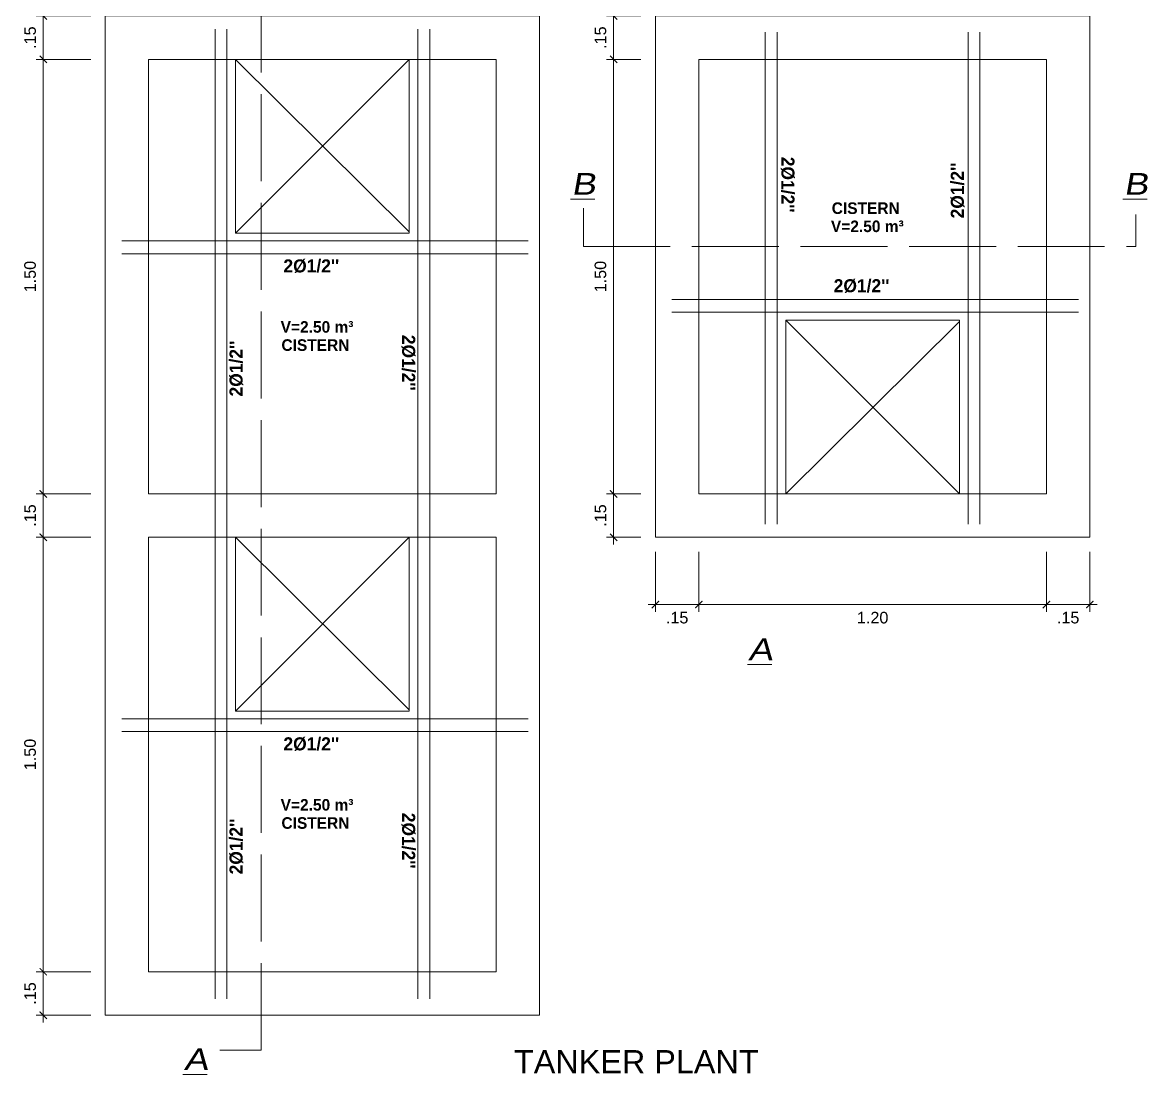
# Model space of a CAD drawing. Header units: millimetres. Extents: x -59 to 123, y 54 to 155.
# Drawn here: x 49.49 to 57.27, y 102.34 to 109.61 of the extents above; entities that cross this region are included whole.
import ezdxf

# ---------------------------------------------------------------- set-up
doc = ezdxf.new("R2010")
doc.units = ezdxf.units.MM
doc.linetypes.add('ACAD_ISO02W100', pattern=[15, 12, -3])
doc.linetypes.add('CONTINUA', pattern=[0])
doc.layers.get('0').update_dxf_attribs({"lineweight": 9})
doc.layers.get('Defpoints').update_dxf_attribs({"lineweight": 0})
for name, color, linetype, lineweight in [('ACERO', 150, 'CONTINUA', 40), ('COTAS', 8, 'Continuous', 5), ('TEXTOS', 3, 'Continuous', 0)]:
    doc.layers.add(name, color=color, linetype=linetype, lineweight=lineweight)
doc.styles.add('ARIAL', font='arial.ttf')
doc.styles.add('Henry', font='GOTHICB.TTF')
doc.styles.add('LUIS', font='arial.ttf')
doc.dimstyles.new('luis', dxfattribs={"dimtxt": 0.08, "dimasz": 0.05, "dimexe": 0.05, "dimexo": 0.1, "dimgap": 0.05, "dimtad": 2, "dimzin": 4, "dimdsep": 46, "dimtxsty": 'LUIS', "dimblk": 'ARCHTICK', "dimcen": 2, "dimdle": 0.05, "dimclrd": 256, "dimclre": 256, "dimclrt": 56, "dimaunit": 1, "dimadec": 0, "dimazin": 0, "dimtfac": 1, "dimtix": 1, "dimtmove": 0, "dimatfit": 3, "dimfxl": 1, "dimlwd": -1, "dimlwe": -1, "dimarcsym": 0})

# ---------------------------------------------------------------- blocks, each defined once
blk = doc.blocks.new('_ArchTick')
at = {"color": 0, "linetype": 'ByBlock', "const_width": 0.15}
blk.add_lwpolyline([(-0.5, -0.5), (0.5, 0.5)], dxfattribs=at)
blk = doc.blocks.new('*D754')
at = {"layer": 'COTAS', "ltscale": 0.01, "transparency": 16777216}
for p, q in [((49.9631, 103.0532), (49.5858, 103.0532)), ((49.6358, 102.7032), (49.6358, 103.1032)), ((49.9631, 102.7532), (49.5858, 102.7532))]:
    blk.add_line(p, q, dxfattribs=at)
at = {"layer": 'Defpoints', "color": 0, "linetype": 'CONTINUA', "ltscale": 0.01, "transparency": 16777216}
for p in [(49.6358, 103.0532), (50.0631, 103.0532), (50.0631, 102.7532)]:
    blk.add_point(p, dxfattribs=at)
at = {"layer": 'COTAS', "linetype": 'CONTINUA', "ltscale": 0.01, "transparency": 16777216, "xscale": 0.05, "yscale": 0.05, "zscale": 0.05}
for p, rotation in [((49.6358, 103.0532), 90), ((49.6358, 102.7532), 270)]:
    blk.add_blockref('_ArchTick', p, dxfattribs=dict(at, rotation=rotation))
at = {"layer": 'COTAS', "color": 56, "linetype": 'CONTINUA', "lineweight": 5, "ltscale": 0.01, "transparency": 16777216, "insert": (49.545, 102.9032), "char_height": 0.08, "attachment_point": 5, "rotation": 90, "style": 'LUIS'}
blk.add_mtext('.15', dxfattribs=at)
blk = doc.blocks.new('*D755')
at = {"layer": 'COTAS', "ltscale": 0.01, "transparency": 16777216}
for p, q in [((49.6358, 103.0032), (49.6358, 106.1032)), ((49.9631, 106.0532), (49.5858, 106.0532)), ((49.9631, 103.0532), (49.5858, 103.0532))]:
    blk.add_line(p, q, dxfattribs=at)
at = {"layer": 'Defpoints', "color": 0, "linetype": 'CONTINUA', "ltscale": 0.01, "transparency": 16777216}
for p in [(49.6358, 106.0532), (50.0631, 106.0532), (50.0631, 103.0532)]:
    blk.add_point(p, dxfattribs=at)
at = {"layer": 'COTAS', "linetype": 'CONTINUA', "ltscale": 0.01, "transparency": 16777216, "xscale": 0.05, "yscale": 0.05, "zscale": 0.05}
for p, rotation in [((49.6358, 106.0532), 90), ((49.6358, 103.0532), 270)]:
    blk.add_blockref('_ArchTick', p, dxfattribs=dict(at, rotation=rotation))
at = {"layer": 'COTAS', "color": 56, "linetype": 'CONTINUA', "lineweight": 5, "ltscale": 0.01, "transparency": 16777216, "insert": (49.545, 104.5532), "char_height": 0.08, "attachment_point": 5, "rotation": 90, "style": 'LUIS'}
blk.add_mtext('1.50', dxfattribs=at)
blk = doc.blocks.new('*D756')
at = {"layer": 'COTAS', "ltscale": 0.01, "transparency": 16777216}
for p, q in [((49.6358, 106.0032), (49.6358, 106.4032)), ((49.9631, 106.3532), (49.5858, 106.3532)), ((49.9631, 106.0532), (49.5858, 106.0532))]:
    blk.add_line(p, q, dxfattribs=at)
at = {"layer": 'Defpoints', "color": 0, "linetype": 'CONTINUA', "ltscale": 0.01, "transparency": 16777216}
for p in [(49.6358, 106.3532), (50.0631, 106.3532), (50.0631, 106.0532)]:
    blk.add_point(p, dxfattribs=at)
at = {"layer": 'COTAS', "linetype": 'CONTINUA', "ltscale": 0.01, "transparency": 16777216, "xscale": 0.05, "yscale": 0.05, "zscale": 0.05}
for p, rotation in [((49.6358, 106.3532), 90), ((49.6358, 106.0532), 270)]:
    blk.add_blockref('_ArchTick', p, dxfattribs=dict(at, rotation=rotation))
at = {"layer": 'COTAS', "color": 56, "linetype": 'CONTINUA', "lineweight": 5, "ltscale": 0.01, "transparency": 16777216, "insert": (49.545, 106.2032), "char_height": 0.08, "attachment_point": 5, "rotation": 90, "style": 'LUIS'}
blk.add_mtext('.15', dxfattribs=at)
blk = doc.blocks.new('*D760')
at = {"layer": 'COTAS', "ltscale": 0.01, "transparency": 16777216}
for p, q in [((49.6358, 106.0032), (49.6358, 106.4032)), ((49.9631, 106.3532), (49.5858, 106.3532)), ((49.9631, 106.0532), (49.5858, 106.0532))]:
    blk.add_line(p, q, dxfattribs=at)
at = {"layer": 'Defpoints', "color": 0, "linetype": 'CONTINUA', "ltscale": 0.01, "transparency": 16777216}
for p in [(49.6358, 106.3532), (50.0631, 106.3532), (50.0631, 106.0532)]:
    blk.add_point(p, dxfattribs=at)
at = {"layer": 'COTAS', "linetype": 'CONTINUA', "ltscale": 0.01, "transparency": 16777216, "xscale": 0.05, "yscale": 0.05, "zscale": 0.05}
for p, rotation in [((49.6358, 106.3532), 90), ((49.6358, 106.0532), 270)]:
    blk.add_blockref('_ArchTick', p, dxfattribs=dict(at, rotation=rotation))
at = {"layer": 'COTAS', "color": 56, "linetype": 'CONTINUA', "lineweight": 5, "ltscale": 0.01, "transparency": 16777216, "insert": (49.545, 106.2032), "char_height": 0.08, "attachment_point": 5, "rotation": 90, "style": 'LUIS'}
blk.add_mtext('.15', dxfattribs=at)
blk = doc.blocks.new('*D761')
at = {"layer": 'COTAS', "ltscale": 0.01, "transparency": 16777216}
for p, q in [((49.6358, 106.3032), (49.6358, 109.4032)), ((49.9631, 109.3532), (49.5858, 109.3532)), ((49.9631, 106.3532), (49.5858, 106.3532))]:
    blk.add_line(p, q, dxfattribs=at)
at = {"layer": 'Defpoints', "color": 0, "linetype": 'CONTINUA', "ltscale": 0.01, "transparency": 16777216}
for p in [(49.6358, 109.3532), (50.0631, 109.3532), (50.0631, 106.3532)]:
    blk.add_point(p, dxfattribs=at)
at = {"layer": 'COTAS', "linetype": 'CONTINUA', "ltscale": 0.01, "transparency": 16777216, "xscale": 0.05, "yscale": 0.05, "zscale": 0.05}
for p, rotation in [((49.6358, 109.3532), 90), ((49.6358, 106.3532), 270)]:
    blk.add_blockref('_ArchTick', p, dxfattribs=dict(at, rotation=rotation))
at = {"layer": 'COTAS', "color": 56, "linetype": 'CONTINUA', "lineweight": 5, "ltscale": 0.01, "transparency": 16777216, "insert": (49.545, 107.8532), "char_height": 0.08, "attachment_point": 5, "rotation": 90, "style": 'LUIS'}
blk.add_mtext('1.50', dxfattribs=at)
blk = doc.blocks.new('*D762')
at = {"layer": 'COTAS', "ltscale": 0.01, "transparency": 16777216}
for p, q in [((49.9631, 109.6532), (49.5858, 109.6532)), ((49.6358, 109.3032), (49.6358, 109.7032)), ((49.9631, 109.3532), (49.5858, 109.3532))]:
    blk.add_line(p, q, dxfattribs=at)
at = {"layer": 'Defpoints', "color": 0, "linetype": 'CONTINUA', "ltscale": 0.01, "transparency": 16777216}
for p in [(49.6358, 109.6532), (50.0631, 109.6532), (50.0631, 109.3532)]:
    blk.add_point(p, dxfattribs=at)
at = {"layer": 'COTAS', "linetype": 'CONTINUA', "ltscale": 0.01, "transparency": 16777216, "xscale": 0.05, "yscale": 0.05, "zscale": 0.05}
for p, rotation in [((49.6358, 109.6532), 90), ((49.6358, 109.3532), 270)]:
    blk.add_blockref('_ArchTick', p, dxfattribs=dict(at, rotation=rotation))
at = {"layer": 'COTAS', "color": 56, "linetype": 'CONTINUA', "lineweight": 5, "ltscale": 0.01, "transparency": 16777216, "insert": (49.545, 109.5032), "char_height": 0.08, "attachment_point": 5, "rotation": 90, "style": 'LUIS'}
blk.add_mtext('.15', dxfattribs=at)
blk = doc.blocks.new('*D766')
at = {"layer": 'COTAS', "ltscale": 0.01, "transparency": 16777216}
for p, q in [((53.7631, 109.6532), (53.5244, 109.6532)), ((53.5744, 109.7032), (53.5744, 109.3032)), ((53.7631, 109.3532), (53.5244, 109.3532))]:
    blk.add_line(p, q, dxfattribs=at)
at = {"layer": 'Defpoints', "color": 0, "linetype": 'CONTINUA', "ltscale": 0.01, "transparency": 16777216}
for p in [(53.8631, 109.6532), (53.5744, 109.3532), (53.8631, 109.3532)]:
    blk.add_point(p, dxfattribs=at)
at = {"layer": 'COTAS', "linetype": 'CONTINUA', "ltscale": 0.01, "transparency": 16777216, "xscale": 0.05, "yscale": 0.05, "zscale": 0.05}
for p, rotation in [((53.5744, 109.6532), 90), ((53.5744, 109.3532), 270)]:
    blk.add_blockref('_ArchTick', p, dxfattribs=dict(at, rotation=rotation))
at = {"layer": 'COTAS', "color": 56, "linetype": 'CONTINUA', "lineweight": 5, "ltscale": 0.01, "transparency": 16777216, "insert": (53.4836, 109.5032), "char_height": 0.08, "attachment_point": 5, "rotation": 90, "style": 'LUIS'}
blk.add_mtext('.15', dxfattribs=at)
blk = doc.blocks.new('*D767')
at = {"layer": 'COTAS', "ltscale": 0.01, "transparency": 16777216}
for p, q in [((53.5744, 109.4032), (53.5744, 106.3032)), ((53.7631, 109.3532), (53.5244, 109.3532)), ((53.7631, 106.3532), (53.5244, 106.3532))]:
    blk.add_line(p, q, dxfattribs=at)
at = {"layer": 'Defpoints', "color": 0, "linetype": 'CONTINUA', "ltscale": 0.01, "transparency": 16777216}
for p in [(53.8631, 109.3532), (53.5744, 106.3532), (53.8631, 106.3532)]:
    blk.add_point(p, dxfattribs=at)
at = {"layer": 'COTAS', "linetype": 'CONTINUA', "ltscale": 0.01, "transparency": 16777216, "xscale": 0.05, "yscale": 0.05, "zscale": 0.05}
for p, rotation in [((53.5744, 109.3532), 90), ((53.5744, 106.3532), 270)]:
    blk.add_blockref('_ArchTick', p, dxfattribs=dict(at, rotation=rotation))
at = {"layer": 'COTAS', "color": 56, "linetype": 'CONTINUA', "lineweight": 5, "ltscale": 0.01, "transparency": 16777216, "insert": (53.4836, 107.8532), "char_height": 0.08, "attachment_point": 5, "rotation": 90, "style": 'LUIS'}
blk.add_mtext('1.50', dxfattribs=at)
blk = doc.blocks.new('*D768')
at = {"layer": 'COTAS', "ltscale": 0.01, "transparency": 16777216}
for p, q in [((53.5744, 106.4032), (53.5744, 106.0032)), ((53.7631, 106.3532), (53.5244, 106.3532)), ((53.7631, 106.0532), (53.5244, 106.0532))]:
    blk.add_line(p, q, dxfattribs=at)
at = {"layer": 'Defpoints', "color": 0, "linetype": 'CONTINUA', "ltscale": 0.01, "transparency": 16777216}
for p in [(53.8631, 106.3532), (53.5744, 106.0532), (53.8631, 106.0532)]:
    blk.add_point(p, dxfattribs=at)
at = {"layer": 'COTAS', "linetype": 'CONTINUA', "ltscale": 0.01, "transparency": 16777216, "xscale": 0.05, "yscale": 0.05, "zscale": 0.05}
for p, rotation in [((53.5744, 106.3532), 90), ((53.5744, 106.0532), 270)]:
    blk.add_blockref('_ArchTick', p, dxfattribs=dict(at, rotation=rotation))
at = {"layer": 'COTAS', "color": 56, "linetype": 'CONTINUA', "lineweight": 5, "ltscale": 0.01, "transparency": 16777216, "insert": (53.4836, 106.2032), "char_height": 0.08, "attachment_point": 5, "rotation": 90, "style": 'LUIS'}
blk.add_mtext('.15', dxfattribs=at)
blk = doc.blocks.new('*D769')
at = {"layer": 'COTAS', "ltscale": 0.01, "transparency": 16777216}
for p, q in [((53.8631, 105.9532), (53.8631, 105.5389)), ((54.1631, 105.9532), (54.1631, 105.5389)), ((53.8131, 105.5889), (54.2131, 105.5889))]:
    blk.add_line(p, q, dxfattribs=at)
at = {"layer": 'Defpoints', "color": 0, "linetype": 'CONTINUA', "ltscale": 0.01, "transparency": 16777216}
for p in [(53.8631, 106.0532), (54.1631, 106.0532), (54.1631, 105.5889)]:
    blk.add_point(p, dxfattribs=at)
at = {"layer": 'COTAS', "linetype": 'CONTINUA', "ltscale": 0.01, "transparency": 16777216, "xscale": 0.05, "yscale": 0.05, "zscale": 0.05, "rotation": 180}
blk.add_blockref('_ArchTick', (53.8631, 105.5889), dxfattribs=at)
at = {"layer": 'COTAS', "linetype": 'CONTINUA', "ltscale": 0.01, "transparency": 16777216, "xscale": 0.05, "yscale": 0.05, "zscale": 0.05}
blk.add_blockref('_ArchTick', (54.1631, 105.5889), dxfattribs=at)
at = {"layer": 'COTAS', "color": 56, "linetype": 'CONTINUA', "lineweight": 5, "ltscale": 0.01, "transparency": 16777216, "insert": (54.0131, 105.498), "char_height": 0.08, "attachment_point": 5, "style": 'LUIS'}
blk.add_mtext('.15', dxfattribs=at)
blk = doc.blocks.new('*D770')
at = {"layer": 'COTAS', "ltscale": 0.01, "transparency": 16777216}
for p, q in [((54.1631, 105.9532), (54.1631, 105.5389)), ((56.5631, 105.9532), (56.5631, 105.5389)), ((54.1131, 105.5889), (56.6131, 105.5889))]:
    blk.add_line(p, q, dxfattribs=at)
at = {"layer": 'Defpoints', "color": 0, "linetype": 'CONTINUA', "ltscale": 0.01, "transparency": 16777216}
for p in [(54.1631, 106.0532), (56.5631, 106.0532), (56.5631, 105.5889)]:
    blk.add_point(p, dxfattribs=at)
at = {"layer": 'COTAS', "linetype": 'CONTINUA', "ltscale": 0.01, "transparency": 16777216, "xscale": 0.05, "yscale": 0.05, "zscale": 0.05, "rotation": 180}
blk.add_blockref('_ArchTick', (54.1631, 105.5889), dxfattribs=at)
at = {"layer": 'COTAS', "linetype": 'CONTINUA', "ltscale": 0.01, "transparency": 16777216, "xscale": 0.05, "yscale": 0.05, "zscale": 0.05}
blk.add_blockref('_ArchTick', (56.5631, 105.5889), dxfattribs=at)
at = {"layer": 'COTAS', "color": 56, "linetype": 'CONTINUA', "lineweight": 5, "ltscale": 0.01, "transparency": 16777216, "insert": (55.3631, 105.498), "char_height": 0.08, "attachment_point": 5, "style": 'LUIS'}
blk.add_mtext('1.20', dxfattribs=at)
blk = doc.blocks.new('*D771')
at = {"layer": 'COTAS', "ltscale": 0.01, "transparency": 16777216}
for p, q in [((56.5631, 105.9532), (56.5631, 105.5389)), ((56.8631, 105.9532), (56.8631, 105.5389)), ((56.5131, 105.5889), (56.9131, 105.5889))]:
    blk.add_line(p, q, dxfattribs=at)
at = {"layer": 'Defpoints', "color": 0, "linetype": 'CONTINUA', "ltscale": 0.01, "transparency": 16777216}
for p in [(56.5631, 106.0532), (56.8631, 106.0532), (56.8631, 105.5889)]:
    blk.add_point(p, dxfattribs=at)
at = {"layer": 'COTAS', "linetype": 'CONTINUA', "ltscale": 0.01, "transparency": 16777216, "xscale": 0.05, "yscale": 0.05, "zscale": 0.05, "rotation": 180}
blk.add_blockref('_ArchTick', (56.5631, 105.5889), dxfattribs=at)
at = {"layer": 'COTAS', "linetype": 'CONTINUA', "ltscale": 0.01, "transparency": 16777216, "xscale": 0.05, "yscale": 0.05, "zscale": 0.05}
blk.add_blockref('_ArchTick', (56.8631, 105.5889), dxfattribs=at)
at = {"layer": 'COTAS', "color": 56, "linetype": 'CONTINUA', "lineweight": 5, "ltscale": 0.01, "transparency": 16777216, "insert": (56.7131, 105.498), "char_height": 0.08, "attachment_point": 5, "style": 'LUIS'}
blk.add_mtext('.15', dxfattribs=at)

msp = doc.modelspace()

# ---------------------------------------------------------------- linework, layer by layer
at = {"lineweight": 5}
for p, q in [((50.9631, 109.3532), (52.1631, 108.1626)), ((50.9631, 108.1532), (52.1631, 109.3532)), ((54.7631, 107.5532), (55.9631, 106.3532)), ((54.7631, 106.3532), (55.9631, 107.5437)), ((50.9631, 106.0532), (52.1631, 104.8626)), ((50.9631, 104.8532), (52.1631, 106.0532))]:
    msp.add_line(p, q, dxfattribs=at)
for points in [[(50.0631, 102.7532), (53.0631, 102.7532), (53.0631, 109.6532), (50.0631, 109.6532)], [(53.8631, 109.6532), (56.8631, 109.6532), (56.8631, 106.0532), (53.8631, 106.0532)], [(50.3631, 106.3532), (52.7631, 106.3532), (52.7631, 109.3532), (50.3631, 109.3532)], [(54.1631, 109.3532), (56.5631, 109.3532), (56.5631, 106.3532), (54.1631, 106.3532)], [(50.3631, 103.0532), (52.7631, 103.0532), (52.7631, 106.0532), (50.3631, 106.0532)]]:
    msp.add_lwpolyline(points, close=True, dxfattribs=at)
at = {"linetype": 'Continuous', "lineweight": 5, "ltscale": 0.6}
for points in [[(50.9631, 108.1532), (52.1631, 108.1532), (52.1631, 109.3532), (50.9631, 109.3532)], [(54.7631, 107.5532), (55.9631, 107.5532), (55.9631, 106.3532), (54.7631, 106.3532)], [(50.9631, 104.8532), (52.1631, 104.8532), (52.1631, 106.0532), (50.9631, 106.0532)]]:
    msp.add_lwpolyline(points, close=True, dxfattribs=at)
at = {"layer": 'ACERO', "linetype": 'Continuous', "lineweight": 5, "ltscale": 0.01}
for p, q in [((50.822, 106.1658), (50.822, 109.5621)), ((50.9039, 106.1658), (50.9039, 109.5621)), ((52.2223, 106.1658), (52.2223, 109.5621)), ((52.3041, 106.1658), (52.3041, 109.5621)), ((54.622, 109.5405), (54.622, 106.1442)), ((54.7039, 109.5405), (54.7039, 106.1442)), ((56.0223, 109.5405), (56.0223, 106.1442)), ((56.1041, 109.5405), (56.1041, 106.1442)), ((52.9848, 108.0996), (50.1775, 108.0996)), ((52.9848, 108.0116), (50.1775, 108.0116)), ((56.7848, 107.6947), (53.9775, 107.6947)), ((56.7848, 107.6067), (53.9775, 107.6067)), ((50.822, 102.8658), (50.822, 106.2621)), ((50.9039, 102.8658), (50.9039, 106.2621)), ((52.2223, 102.8658), (52.2223, 106.2621)), ((52.3041, 102.8658), (52.3041, 106.2621)), ((52.9848, 104.7996), (50.1775, 104.7996)), ((52.9848, 104.7116), (50.1775, 104.7116))]:
    msp.add_line(p, q, dxfattribs=at)
at = {"layer": 'COTAS', "linetype": 'ACAD_ISO02W100', "lineweight": 5, "ltscale": 0.05}
for points in [[(50.8552, 102.5122), (51.141, 102.5122), (51.141, 110.2925), (50.9558, 110.2925)], [(53.3654, 108.3256), (53.3654, 108.0606), (57.1807, 108.0606), (57.1807, 108.2813)]]:
    msp.add_lwpolyline(points, dxfattribs=at)

# ---------------------------------------------------------------- texts
at = {"layer": 'TEXTOS', "lineweight": 5, "ltscale": 0.2, "style": 'Henry'}
for rotation, p in [(270, (54.7331, 108.6808)), (90, (55.993, 108.2552)), (360, (51.2942, 107.8821)), (0, (55.0942, 107.7453)), (90, (51.012, 107.0255)), (270, (52.1141, 107.4511)), (360, (51.2942, 104.5821)), (270, (52.1141, 104.1511)), (90, (51.012, 103.7255))]:
    msp.add_text("2%%C1/2''  ", height=0.09, rotation=rotation, dxfattribs=at).set_placement(p)
at = {"layer": 'TEXTOS', "lineweight": 5, "ltscale": 2, "style": 'ARIAL', "oblique": 10, "width": 1.2}
for s, p in [('%%UB', (53.2827, 108.4183)), ('%%UB', (57.0972, 108.4183)), ('%%UA', (54.5035, 105.2046)), ('%%UA', (50.6056, 102.3741))]:
    msp.add_text(s, height=0.15, dxfattribs=at).set_placement(p)
at = {"layer": 'TEXTOS', "lineweight": 5, "ltscale": 0.002, "style": 'Henry'}
for s, p in [('CISTERN ', (55.0806, 108.2858)), ('V=2.50 m³', (55.0751, 108.1605)), ('V=2.50 m³', (51.2751, 107.4658)), ('CISTERN ', (51.2806, 107.3405)), ('V=2.50 m³', (51.2751, 104.1658)), ('CISTERN ', (51.2806, 104.0405))]:
    msp.add_text(s, height=0.08, dxfattribs=at).set_placement(p)
at = {"layer": 'TEXTOS', "lineweight": 5, "style": 'LUIS'}
msp.add_text('TANKER PLANT', height=0.16, dxfattribs=at).set_placement((52.8865, 102.3524))

# ---------------------------------------------------------------- dimensions: what is measured, and where the dimension line sits
at = {"layer": 'COTAS', "linetype": 'CONTINUA', "lineweight": 5, "ltscale": 0.01}
for base, p1, p2, angle, picture, middle in [((49.6358, 109.6532), (50.0631, 109.3532), (50.0631, 109.6532), 270, '*D762', (49.545, 109.5032)), ((53.5744, 109.3532), (53.8631, 109.6532), (53.8631, 109.3532), 90, '*D766', (53.4836, 109.5032)), ((49.6358, 109.3532), (50.0631, 106.3532), (50.0631, 109.3532), 270, '*D761', (49.545, 107.8532)), ((53.5744, 106.3532), (53.8631, 109.3532), (53.8631, 106.3532), 90, '*D767', (53.4836, 107.8532)), ((49.6358, 106.3532), (50.0631, 106.0532), (50.0631, 106.3532), 270, '*D756', (49.545, 106.2032)), ((49.6358, 106.3532), (50.0631, 106.0532), (50.0631, 106.3532), 270, '*D760', (49.545, 106.2032)), ((53.5744, 106.0532), (53.8631, 106.3532), (53.8631, 106.0532), 90, '*D768', (53.4836, 106.2032)), ((49.6358, 106.0532), (50.0631, 103.0532), (50.0631, 106.0532), 270, '*D755', (49.545, 104.5532)), ((49.6358, 103.0532), (50.0631, 102.7532), (50.0631, 103.0532), 270, '*D754', (49.545, 102.9032))]:
    dim = msp.add_linear_dim(base=base, p1=p1, p2=p2, angle=angle, dimstyle='luis', override={"dimlfac": 0.5}, dxfattribs=at)
    dim.commit()
    dim.dimension.update_dxf_attribs({"geometry": picture, "text_midpoint": middle})
for base, p1, p2, picture, middle in [((54.1631, 105.5889), (53.8631, 106.0532), (54.1631, 106.0532), '*D769', (54.0131, 105.498)), ((56.5631, 105.5889), (54.1631, 106.0532), (56.5631, 106.0532), '*D770', (55.3631, 105.498)), ((56.8631, 105.5889), (56.5631, 106.0532), (56.8631, 106.0532), '*D771', (56.7131, 105.498))]:
    dim = msp.add_linear_dim(base=base, p1=p1, p2=p2, dimstyle='luis', override={"dimlfac": 0.5}, dxfattribs=at)
    dim.commit()
    dim.dimension.update_dxf_attribs({"geometry": picture, "text_midpoint": middle})

doc.saveas('drawing.dxf')
